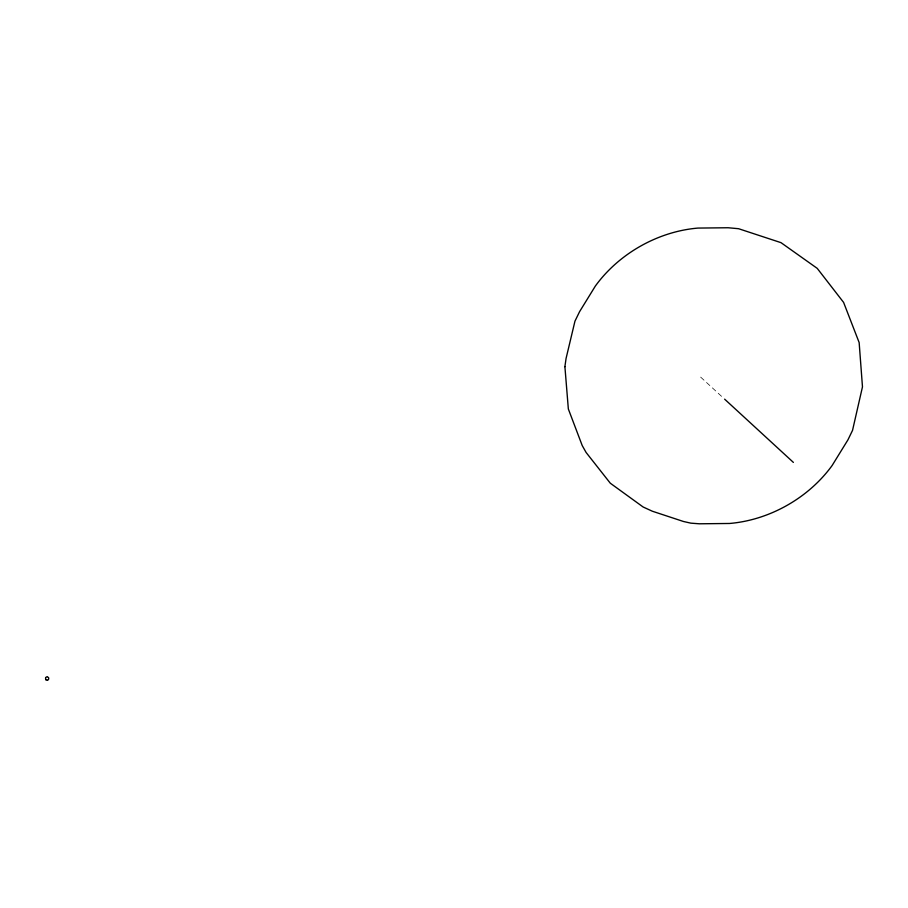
<?xml version="1.0" encoding="UTF-8"?>
<svg xmlns="http://www.w3.org/2000/svg" width="908" height="908" viewBox="0 0 908 908"><rect width="100%" height="100%" fill="white"/><g stroke="black" fill="none" stroke-linecap="round" stroke-linejoin="round"><path stroke-width="0.68" stroke-dasharray="4.54 3.41" d="M700.658 377.115L723.574 398.192"/><path stroke-width="1.36" d="M45.502 677.97L45.888 679.751M48.737 679.105L48.623 677.72L47.466 676.857M45.865 677.357L46.751 676.857M48.351 679.74L47.488 680.217M47.295 680.24L45.956 679.808M724.618 399.157L793.388 462.399M564.901 366.662L568.34 408.975L582.21 445.533L586.091 452.456L610.301 483.215L643.102 506.982L652.319 511.215L683.463 521.487L690.863 523.156L699.364 523.791L729.533 523.473C769.541 520.08 808.563 497.993 832.137 465.498L847.936 439.858L852.533 430.381L862.475 386.865L859.15 342.566L843.6 302.409L817.223 268.359L780.994 242.652L738.59 228.714L728.125 227.749L697.957 228.078C657.948 231.472 618.927 253.559 595.353 286.054L579.565 311.694L574.957 321.171L566.059 358.49L564.901 366.662"/></g></svg>
